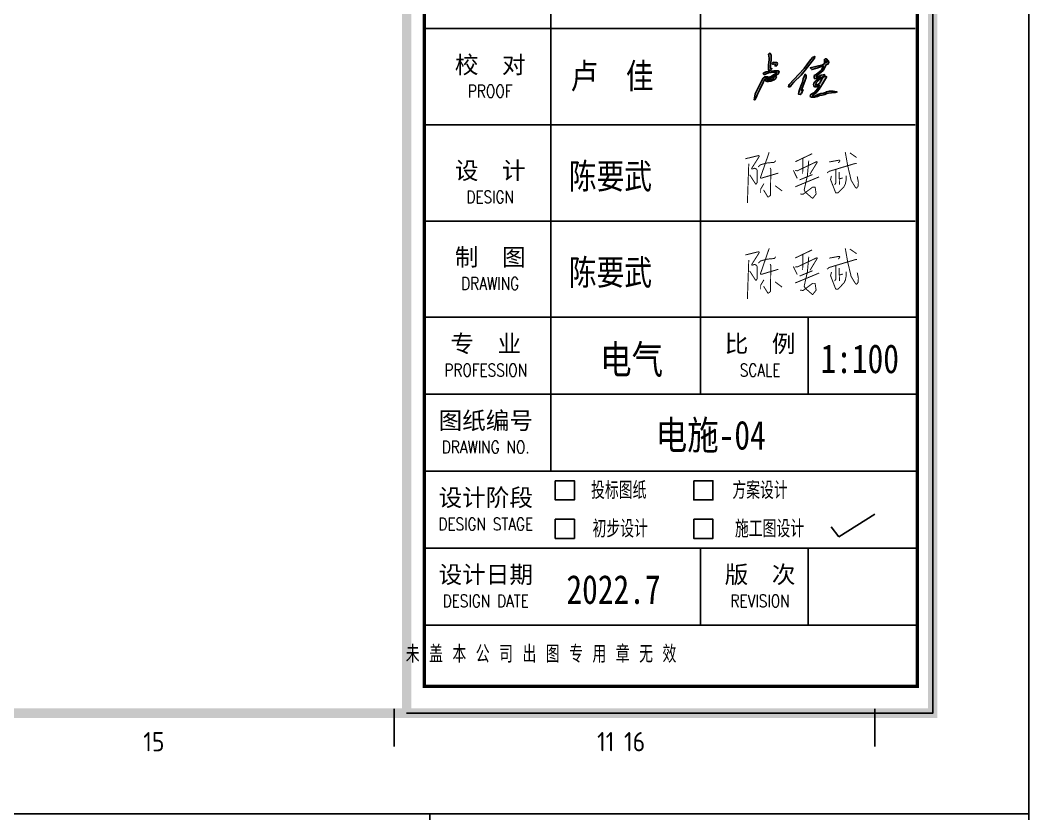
# Model space of a CAD drawing. Extents: x 815029915 to 815825525, y 579155098 to 579748855.
# Drawn here: x 815537287 to 815547777, y 579265284 to 579273535 of the extents above; entities that cross this region are included whole.
import ezdxf
from ezdxf.enums import TextEntityAlignment as Align

# ---------------------------------------------------------------- set-up
doc = ezdxf.new("R2010")
doc.units = 0
doc.header["$LTSCALE"] = 100
doc.header["$MEASUREMENT"] = 0
for name, color, linetype in [('PUB_TITLE', 4, 'Continuous'), ('TK', 7, 'Continuous'), ('ZG-图号', 2, 'Continuous'), ('zm', 1, 'Continuous')]:
    doc.layers.add(name, color=color, linetype=linetype)
doc.layers.add('平面看线', color=175, linetype='Continuous', lineweight=9)
doc.styles.add('-宋体', font='', dxfattribs={"width": 0.8})
doc.styles.add('CCIAD-图框(标题项)', font='')
doc.styles.add('ISOCP', font='isocp.shx', dxfattribs={"bigfont": 'gbcbig.shx'})
doc.styles.add('STYLE2', font='')
doc.styles.add('基本字体', font='simplex.shx', dxfattribs={"height": 180, "bigfont": 'hztxt.shx'})
doc.styles.get('-宋体').set_extended_font_data('SimSun')
doc.styles.get('CCIAD-图框(标题项)').set_extended_font_data('SimHei')
doc.styles.get('STYLE2').set_extended_font_data('SimHei')

# ---------------------------------------------------------------- blocks, each defined once
blk = doc.blocks.new('CCIAD-TK-A2-图签')
at = {"layer": 'TK'}
for p, q in [((544.27, 121.63), (544.27, 51.63)), ((559.86, 121.63), (559.86, 51.63)), ((531.12, 81.63), (582.19, 81.63)), ((531.12, 81.63), (582.19, 81.63)), ((531.12, 71.63), (582.19, 71.63)), ((531.12, 71.63), (582.19, 71.63)), ((531.12, 61.63), (582.19, 61.63)), ((531.12, 61.63), (582.19, 61.63)), ((582.19, 51.63), (531.12, 51.63)), ((531.12, 51.63), (582.19, 51.63)), ((531.12, 51.63), (582.19, 51.63)), ((531.32, 51.63), (582.39, 51.63)), ((533.32, 51.63), (582.39, 51.63)), ((544.27, 51.63), (544.27, 35.63)), ((559.86, 51.63), (559.86, 43.63)), ((571.05, 51.63), (571.05, 43.63)), ((531.32, 43.63), (582.39, 43.63)), ((533.32, 43.63), (582.39, 43.63)), ((531.32, 35.63), (582.39, 35.63)), ((533.32, 35.63), (582.39, 35.63)), ((533.32, 35.63), (582.39, 35.63)), ((533.32, 35.63), (582.39, 35.63)), ((533.32, 35.63), (582.39, 35.63)), ((531.32, 27.63), (582.39, 27.63)), ((533.32, 27.63), (582.39, 27.63)), ((559.86, 27.63), (559.86, 19.63)), ((571.05, 27.63), (571.05, 19.63)), ((531.32, 19.63), (582.39, 19.63)), ((533.32, 19.63), (573.32, 19.63))]:
    blk.add_line(p, q, dxfattribs=at)
at = {"layer": 'TK', "const_width": 1}
blk.add_lwpolyline([(529.29, 10.46), (529.29, 410)], dxfattribs=at)
at = {"layer": 'TK'}
blk.add_lwpolyline([(529.29, 10.46), (584, 10.46), (584, 410)], dxfattribs=at)
at = {"layer": 'TK', "const_width": 0.347}
blk.add_lwpolyline([(531.12, 185.4), (582.39, 185.4), (582.39, 13.25), (531.12, 13.25)], close=True, dxfattribs=at)
at = {"layer": 'TK'}
for points in [[(544.74, 34.63), (546.74, 34.63), (546.74, 32.63), (544.74, 32.63)], [(559.15, 34.63), (561.15, 34.63), (561.15, 32.63), (559.15, 32.63)], [(544.74, 30.63), (546.74, 30.63), (546.74, 28.63), (544.74, 28.63)], [(559.15, 30.63), (561.15, 30.63), (561.15, 28.63), (559.15, 28.63)]]:
    blk.add_lwpolyline(points, close=True, dxfattribs=at)
at = {"layer": 'TK', "style": '基本字体', "width": 0.8}
for s, p in [('投标图纸', (551.35, 33.63)), ('方案设计  ', (567.03, 33.63)), ('初步设计', (551.5, 29.63)), ('施工图设计', (567.03, 29.63))]:
    blk.add_text(s, height=1.8, dxfattribs=at).set_placement(p, align=Align.MIDDLE_CENTER)
blk.add_text('未 盖 本 公 司 出 图 专 用 章 无 效', height=1.8, dxfattribs=at).set_placement((557.34, 16.61), align=Align.MIDDLE_RIGHT)
at = {"layer": 'TK', "char_height": 1.8, "attachment_point": 5, "style": '基本字体'}
for s, insert, width in [('{\\fSimHei|b0|i0|c134|p49;校  对\\H1.167x;\\P\\Fsimplex,hztxt|c134;\\H0.6189x;\\W0.8;PROOF }', (537.98, 76.63), 11.6), ('{\\fSimHei|b0|i0|c134|p49;设  计\\H1.167x;\\P\\Fsimplex,hztxt|c134;\\H0.6189x;\\W0.8;DESIGN }', (537.98, 65.63), 11.6), ('{\\fSimHei|b0|i0|c134|p49;制  图\\H1.167x;\\P\\Fsimplex,hztxt|c134;\\H0.6189x;\\W0.8;DRAWING\\H1.3846x; }', (537.98, 56.63), 11.6), ('{\\fSimHei|b0|i0|c134|p49;专  业\\W0.8;\\P\\Fsimplex,hztxt|c134;\\H0.7222x;PROFESSION\\H1.3847x;  }', (537.52, 47.63), 11.6), ('{\\fSimHei|b0|i0|c134|p49;比  例\\W0.8;\\P\\Fsimplex,hztxt|c134;\\H0.7222x;SCALE }', (566.05, 47.63), 10), ('{\\fSimHei|b0|i0|c134|p49;图纸编号\\W0.8; \\P\\Fsimplex,hztxt|c134;\\H0.7222x;DRAWING NO.\\H1.3847x; }', (537.52, 39.63), 11.6), ('{\\fSimHei|b0|i0|c134|p49;设计阶段\\W0.8;\\P\\Fsimplex,hztxt|c134;\\H0.7222x;DESIGN STAGE}', (537.52, 31.63), 11.6), ('{\\fSimHei|b0|i0|c134|p49;设计日期\\fKaiTi_GB2312|b0|i0|c134|p49;\\H1.167x;\\P\\Fsimplex,hztxt|c134;\\H0.619x;\\W0.8;DESIGN DATE }', (537.52, 23.63), 11.6), ('{\\fSimHei|b0|i0|c134|p49;版  次\\Fsimplex,hztxt|c134;\\H0.7222x;\\W0.8;REVISION}', (566.05, 23.63), 10)]:
    blk.add_mtext(s, dxfattribs=dict(at, insert=insert, width=width))
blk = doc.blocks.new('gadad23a')
at = {"layer": '平面看线', "const_width": 100}
for points in [[(131775, 116553), (130868, 113925, 0.557185), (130922, 113859), (131024, 113872), (132727, 114378)], [(139687, 116566), (139940, 115144), (140298, 113636, 0.0775412), (140304, 113622), (140692, 112978), (140816, 112838, 0.4800019), (140894, 112842), (141024, 113023, 0.1478168), (141034, 113050), (141049, 113447, 0.0599099), (141048, 113459), (140933, 114030)], [(129300, 115871), (130634, 116195, -0.1501237), (130663, 116193), (130711, 116175, -0.4769308), (130735, 116101), (129958, 114882, 0.703116), (130016, 114807), (130242, 114881, -0.1919007), (130279, 114878), (130443, 114800, -0.1668975), (130467, 114777), (130516, 114678, -0.1165205), (130522, 114655), (130522, 113410, -0.1346773), (130515, 113384), (130441, 113260, -0.556571), (130356, 113258), (129742, 114206)], [(130637, 115013), (130859, 115235, -0.129081), (130881, 115248), (131523, 115427), (132286, 115499, 0.1942363), (132319, 115516), (132460, 115681)], [(134479, 114648), (134686, 114623, 0.1412884), (134714, 114627), (136699, 115567, -0.745112), (136763, 115496), (136015, 114271)], [(137796, 114387), (137992, 114555, -0.1045325), (138010, 114565), (140768, 115393, -0.0730404), (140783, 115395), (140909, 115395)], [(138021, 115539), (139052, 115724, -0.4671351), (139111, 115675), (139111, 115641, -0.1600729), (139101, 115611), (138969, 115432)], [(131867, 114919), (131936, 114795, -0.1312243), (131942, 114770), (131913, 112094, -0.229929), (131893, 112055), (131700, 111906, -0.4442535), (131627, 111919), (131191, 112623)], [(138698, 114771), (138706, 113365, -0.1495875), (138697, 113337), (138577, 113157)], [(131225, 113282), (130897, 112730, 0.1348415), (130890, 112705), (130890, 112304)], [(135747, 114110), (135417, 112637, 0.1771644), (135421, 112603), (135517, 112420, 0.0932578), (135528, 112406), (136253, 111773, 0.4326837), (136325, 111780), (136642, 112193, 0.2022758), (136652, 112231), (136559, 112877, 0.3728163), (136509, 112920), (136309, 112920, 0.1620353), (136279, 112910), (135311, 112185, -0.1990793), (135274, 112176), (134997, 112216)], [(138254, 114091), (138160, 113731, 0.1568592), (138162, 113700), (138682, 112354, 0.3099536), (138729, 112322), (138920, 112322, 0.2045327), (138956, 112337), (139554, 112962, 0.0790878), (139563, 112975), (139695, 113250, 0.0646602), (139699, 113262), (139787, 113719, 0.0485105), (139788, 113729), (139786, 114121)]]:
    blk.add_lwpolyline(points, format="xyb", dxfattribs=at)
for points in [[(134496, 115562), (136247, 116397)], [(140164, 116488), (140870, 115997)], [(129652, 115349), (129508, 111282)], [(135290, 115941), (135254, 114307)], [(135890, 115676), (135747, 114110)], [(134283, 114674), (134692, 113831)], [(139055, 114503), (139079, 113173)], [(134480, 112953), (136969, 113988)], [(134932, 113672), (136284, 114227)], [(139069, 113773), (139433, 113888)], [(132390, 113071), (133122, 112524)]]:
    blk.add_lwpolyline(points, dxfattribs=at)
blk = doc.blocks.new('l')
at = {"layer": 'TK'}
blk.add_lwpolyline([(815463677, 579451444), (815463677, 579409444), (815547777, 579409444), (815547777, 579451444)], close=True, dxfattribs=at)

msp = doc.modelspace()

# ---------------------------------------------------------------- hatches: boundary and pattern name
h = msp.add_hatch(color=256)
h.paths.add_polyline_path([(815545164.7, 579273085.4), (815545156.9, 579273093.8), (815545117.5, 579273097), (815545112, 579273085.7), (815545113.3, 579273076.3), (815545122.7, 579273077.6), (815545140.8, 579273079.9), (815545138.8, 579273066.9), (815545138.8, 579273058.9), (815545156, 579273061.1), (815545161.5, 579273072.4)])
h.paths.add_polyline_path([(815545104.7, 579273030.1), (815545089.9, 579273036.7), (815545089.9, 579273055.6), (815545098.1, 579273123.2), (815545098.1, 579273170.1), (815545086.6, 579273191.5), (815545069.3, 579273181.6), (815545075.9, 579273141.3), (815545075.9, 579273120.7), (815545070.1, 579273068.8), (815545070.1, 579273050.7), (815545070.1, 579273030.1), (815545070.1, 579273013.6), (815545095.7, 579273018.6)])
h.paths.add_polyline_path([(815545181.8, 579273001.3), (815545168.9, 579273009.1), (815545154.4, 579273009.1), (815545125.3, 579273009.1), (815545083.3, 579273003.9), (815545047, 579272996.1), (815545020.6, 579272986.3), (815545014.4, 579272977.5), (815545022.1, 579272969.7), (815545032, 579272969.7), (815545047, 579272976.5), (815545070.9, 579272986.8), (815545098.4, 579272989.4), (815545147.6, 579272995.6), (815545159.5, 579272992), (815545149.7, 579272980.6), (815545131.5, 579272971.8), (815545096.3, 579272949), (815545071.4, 579272940.7), (815545046, 579272924.6), (815545033, 579272911.7), (815545039.8, 579272902.9), (815545054.3, 579272896.7), (815545069.3, 579272896.7), (815545092.3, 579272901.3), (815545109.8, 579272908.1), (815545128.4, 579272915.3), (815545141.9, 579272925.2), (815545150.7, 579272938.1), (815545152.8, 579272946.4), (815545144.8, 579272957.6), (815545138.3, 579272951.6), (815545129.6, 579272943.6), (815545125.3, 579272938.1), (815545116, 579272926.2), (815545098.9, 579272917.9), (815545081.8, 579272914.3), (815545061.5, 579272914.3), (815545054.8, 579272914.3), (815545059, 579272920), (815545081.8, 579272929.3), (815545101, 579272940.2), (815545117, 579272950), (815545139, 579272959.1), (815545152.3, 579272966.6), (815545172.6, 579272978.2), (815545177.7, 579272991)])
h.paths.add_polyline_path([(815545061.3, 579272939.6), (815545061.3, 579272946.5), (815545055.3, 579272945.3), (815545032.5, 579272945.8), (815545014.8, 579272930.3), (815544997.7, 579272902.3), (815544952.3, 579272810), (815544931.7, 579272768.1), (815544924.1, 579272724.7), (815544920.7, 579272705.3), (815544932.4, 579272710.6), (815544942.3, 579272732.1), (815544957, 579272763.8), (815544980.4, 579272814.5), (815545013.1, 579272885.3), (815545028, 579272916.2), (815545038.8, 579272927)])
h.paths.add_polyline_path([(815545452.6, 579273013.9), (815545549.4, 579273140.7), (815545551.1, 579273157.4), (815545527.7, 579273148.2), (815545495.1, 579273108.2), (815545439.2, 579273033.9), (815545385.8, 579272973), (815545284, 579272867.1), (815545277.3, 579272843), (815545294, 579272843), (815545309, 579272861.3), (815545332.4, 579272889.6), (815545408.3, 579272964.7)])
h.paths.add_polyline_path([(815545459.8, 579272938.3), (815545459.8, 579272959.8), (815545452.5, 579272971.8), (815545444.7, 579272956.6), (815545429.5, 579272925.7), (815545423.2, 579272891.7), (815545407.5, 579272849.2), (815545393.1, 579272810.5), (815545386.5, 579272786.9), (815545380.8, 579272766.6), (815545400.7, 579272760.7), (815545411.7, 579272771.2), (815545420.6, 579272791.1), (815545431.6, 579272810), (815545414.3, 579272801.1), (815545412.2, 579272812.1), (815545425.8, 579272845.6), (815545449.4, 579272910)])
h.paths.add_polyline_path([(815545695.6, 579273093.9), (815545693.5, 579273110.7), (815545685, 579273121.8), (815545669.3, 579273132.3), (815545658.2, 579273132.3), (815545650.8, 579273127.1), (815545650.8, 579273108.6), (815545650.8, 579273089.2), (815545644, 579273077.6), (815545623.2, 579273066.5), (815545590.8, 579273058.7), (815545548.1, 579273048.3), (815545518.7, 579273043.3), (815545503.2, 579273040.6), (815545513.8, 579273027.9), (815545519.1, 579273021.6), (815545571.4, 579273034.8), (815545638.5, 579273058.6), (815545638.5, 579273051.7), (815545619.5, 579273016.3), (815545568.2, 579272971.9), (815545560.3, 579272966.6), (815545544.9, 579272958.7), (815545544.9, 579272950.8), (815545544.9, 579272930.5), (815545551.3, 579272925.8), (815545573.5, 579272927.9), (815545592.5, 579272935.3), (815545617.4, 579272941.1), (815545603.1, 579272931), (815545588.3, 579272925.2), (815545570.8, 579272912), (815545553.4, 579272895.7), (815545541.2, 579272878.7), (815545538, 579272865.4), (815545542.8, 579272853.4), (815545547.1, 579272842.8), (815545565, 579272842.8), (815545577.7, 579272847.6), (815545596.8, 579272858.7), (815545588.3, 579272838.6), (815545578.3, 579272819.7), (815545560.8, 579272798.5), (815545548.6, 579272783.7), (815545520.6, 579272769.4), (815545507.4, 579272759.4), (815545504.8, 579272741.4), (815545518.5, 579272734.5), (815545551.8, 579272734.5), (815545578.8, 579272741.4), (815545600.5, 579272750), (815545627.9, 579272756.7), (815545654.5, 579272763.2), (815545677.6, 579272771), (815545692.9, 579272776.1), (815545724.7, 579272779.4), (815545750.1, 579272782.1), (815545762.2, 579272782.1), (815545783.9, 579272788.4), (815545780.2, 579272791.1), (815545743.7, 579272796.3), (815545699.3, 579272796.3), (815545672.3, 579272791.1), (815545661.2, 579272783.7), (815545640.6, 579272775.7), (815545614.7, 579272772), (815545584.1, 579272760.4), (815545557.6, 579272749.3), (815545531.4, 579272746.2), (815545531.4, 579272755.3), (815545545.5, 579272765.2), (815545561.9, 579272776.7), (815545574.5, 579272791.6), (815545595.7, 579272816.4), (815545614.7, 579272846.8), (815545631.8, 579272874.1), (815545642.5, 579272891.2), (815545664, 579272925.5), (815545670.3, 579272937), (815545674, 579272946), (815545663.4, 579272952.3), (815545646.6, 579272945.4), (815545627.3, 579272926.8), (815545616.3, 579272907.3), (815545606.1, 579272889.2), (815545599.2, 579272877.1), (815545577.6, 579272862.9), (815545561.3, 579272858.7), (815545561.3, 579272867.1), (815545566.6, 579272883.9), (815545584, 579272901.3), (815545599.8, 579272917), (815545615, 579272927.6), (815545623.8, 579272939.2), (815545640.8, 579272950.8), (815545653.9, 579272959.8), (815545653.9, 579272969.2), (815545636.6, 579272966.1), (815545618.7, 579272962.9), (815545597.9, 579272951.9), (815545580.3, 579272947.2), (815545566.6, 579272943.5), (815545566.6, 579272946.6), (815545578.8, 579272964.6), (815545598.6, 579272980.6), (815545616.6, 579272995), (815545639.2, 579273013.2), (815545648, 579273029.8), (815545660.3, 579273052.9), (815545669.3, 579273069.7), (815545687.1, 579273077.1)])
h.paths.add_polyline_path([(815545668.7, 579273089.8), (815545663.4, 579273094.8), (815545668.4, 579273114), (815545676.3, 579273111.6), (815545681, 579273105)], flags=16)

# ---------------------------------------------------------------- linework, layer by layer
for points in [[(815545069.3, 579273181.6), (815545075.9, 579273141.3), (815545075.9, 579273120.7), (815545070.1, 579273068.8), (815545070.1, 579273050.7), (815545070.1, 579273030.1), (815545070.1, 579273013.6), (815545095.7, 579273018.6), (815545104.7, 579273030.1), (815545089.9, 579273036.7), (815545089.9, 579273055.6), (815545098.1, 579273123.2), (815545098.1, 579273170.1), (815545086.6, 579273191.5)], [(815545117.5, 579273097), (815545156.9, 579273093.8), (815545164.7, 579273085.4), (815545161.5, 579273072.4), (815545156, 579273061.1), (815545138.8, 579273058.9), (815545138.8, 579273066.9), (815545140.8, 579273079.9), (815545122.7, 579273077.6), (815545113.3, 579273076.3), (815545112, 579273085.7)], [(815545549.4, 579273140.7), (815545452.6, 579273013.9), (815545408.3, 579272964.7), (815545332.4, 579272889.6), (815545309, 579272861.3), (815545294, 579272843), (815545277.3, 579272843), (815545284, 579272867.1), (815545385.8, 579272973), (815545439.2, 579273033.9), (815545495.1, 579273108.2), (815545527.7, 579273148.2), (815545551.1, 579273157.4)], [(815545518.7, 579273043.3), (815545548.1, 579273048.3), (815545590.8, 579273058.7), (815545623.2, 579273066.5), (815545644, 579273077.6), (815545650.8, 579273089.2), (815545650.8, 579273108.6), (815545650.8, 579273127.1), (815545658.2, 579273132.3), (815545669.3, 579273132.3), (815545685, 579273121.8), (815545693.5, 579273110.7), (815545695.6, 579273093.9), (815545687.1, 579273077.1), (815545669.3, 579273069.7), (815545660.3, 579273052.9), (815545648, 579273029.8), (815545639.2, 579273013.2), (815545616.6, 579272995), (815545598.6, 579272980.6), (815545578.8, 579272964.6), (815545566.6, 579272946.6), (815545566.6, 579272943.5), (815545580.3, 579272947.2), (815545597.9, 579272951.9), (815545618.7, 579272962.9), (815545636.6, 579272966.1), (815545653.9, 579272969.2), (815545653.9, 579272959.8), (815545640.8, 579272950.8), (815545623.8, 579272939.2), (815545615, 579272927.6), (815545599.8, 579272917), (815545584, 579272901.3), (815545566.6, 579272883.9), (815545561.3, 579272867.1), (815545561.3, 579272858.7), (815545577.6, 579272862.9), (815545599.2, 579272877.1), (815545606.1, 579272889.2), (815545616.3, 579272907.3), (815545627.3, 579272926.8), (815545646.6, 579272945.4), (815545663.4, 579272952.3), (815545674, 579272946), (815545670.3, 579272937), (815545664, 579272925.5), (815545642.5, 579272891.2), (815545631.8, 579272874.1), (815545614.7, 579272846.8), (815545595.7, 579272816.4), (815545574.5, 579272791.6), (815545561.9, 579272776.7), (815545545.5, 579272765.2), (815545531.4, 579272755.3), (815545531.4, 579272746.2), (815545557.6, 579272749.3), (815545584.1, 579272760.4), (815545614.7, 579272772), (815545640.6, 579272775.7), (815545661.2, 579272783.7), (815545672.3, 579272791.1), (815545699.3, 579272796.3), (815545743.7, 579272796.3), (815545780.2, 579272791.1), (815545783.9, 579272788.4), (815545762.2, 579272782.1), (815545750.1, 579272782.1), (815545724.7, 579272779.4), (815545692.9, 579272776.1), (815545677.6, 579272771), (815545654.5, 579272763.2), (815545627.9, 579272756.7), (815545600.5, 579272750), (815545578.8, 579272741.4), (815545551.8, 579272734.5), (815545518.5, 579272734.5), (815545504.8, 579272741.4), (815545507.4, 579272759.4), (815545520.6, 579272769.4), (815545548.6, 579272783.7), (815545560.8, 579272798.5), (815545578.3, 579272819.7), (815545588.3, 579272838.6), (815545596.8, 579272858.7), (815545577.7, 579272847.6), (815545565, 579272842.8), (815545547.1, 579272842.8), (815545542.8, 579272853.4), (815545538, 579272865.4), (815545541.2, 579272878.7), (815545553.4, 579272895.7), (815545570.8, 579272912), (815545588.3, 579272925.2), (815545603.1, 579272931), (815545617.4, 579272941.1), (815545592.5, 579272935.3), (815545573.5, 579272927.9), (815545551.3, 579272925.8), (815545544.9, 579272930.5), (815545544.9, 579272950.8), (815545544.9, 579272958.7), (815545560.3, 579272966.6), (815545568.2, 579272971.9), (815545619.5, 579273016.3), (815545638.5, 579273051.7), (815545638.5, 579273058.6), (815545571.4, 579273034.8), (815545519.1, 579273021.6), (815545513.8, 579273027.9), (815545503.2, 579273040.6)], [(815545668.4, 579273114), (815545663.4, 579273094.8), (815545668.7, 579273089.8), (815545681, 579273105), (815545676.3, 579273111.6)], [(815545020.6, 579272986.3), (815545047, 579272996.1), (815545083.3, 579273003.9), (815545125.3, 579273009.1), (815545154.4, 579273009.1), (815545168.9, 579273009.1), (815545181.8, 579273001.3), (815545177.7, 579272991), (815545172.6, 579272978.2), (815545152.3, 579272966.6), (815545139, 579272959.1), (815545117, 579272950), (815545101, 579272940.2), (815545081.8, 579272929.3), (815545059, 579272920), (815545054.8, 579272914.3), (815545061.5, 579272914.3), (815545081.8, 579272914.3), (815545098.9, 579272917.9), (815545116, 579272926.2), (815545125.3, 579272938.1), (815545129.6, 579272943.6), (815545138.3, 579272951.6), (815545144.8, 579272957.6), (815545152.8, 579272946.4), (815545150.7, 579272938.1), (815545141.9, 579272925.2), (815545128.4, 579272915.3), (815545109.8, 579272908.1), (815545092.3, 579272901.3), (815545069.3, 579272896.7), (815545054.3, 579272896.7), (815545039.8, 579272902.9), (815545033, 579272911.7), (815545046, 579272924.6), (815545071.4, 579272940.7), (815545096.3, 579272949), (815545131.5, 579272971.8), (815545149.7, 579272980.6), (815545159.5, 579272992), (815545147.6, 579272995.6), (815545098.4, 579272989.4), (815545070.9, 579272986.8), (815545047, 579272976.5), (815545032, 579272969.7), (815545022.1, 579272969.7), (815545014.4, 579272977.5)], [(815545055.3, 579272945.3), (815545032.5, 579272945.8), (815545014.8, 579272930.3), (815544997.7, 579272902.3), (815544952.3, 579272810), (815544931.7, 579272768.1), (815544924.1, 579272724.7), (815544920.7, 579272705.3), (815544932.4, 579272710.6), (815544942.3, 579272732.1), (815544957, 579272763.8), (815544980.4, 579272814.5), (815545013.1, 579272885.3), (815545028, 579272916.2), (815545038.8, 579272927), (815545061.3, 579272939.6), (815545061.3, 579272946.5)], [(815545444.7, 579272956.6), (815545429.5, 579272925.7), (815545423.2, 579272891.7), (815545407.5, 579272849.2), (815545393.1, 579272810.5), (815545386.5, 579272786.9), (815545380.8, 579272766.6), (815545400.7, 579272760.7), (815545411.7, 579272771.2), (815545420.6, 579272791.1), (815545431.6, 579272810), (815545414.3, 579272801.1), (815545412.2, 579272812.1), (815545425.8, 579272845.6), (815545449.4, 579272910), (815545459.8, 579272938.3), (815545459.8, 579272959.8), (815545452.5, 579272971.8)]]:
    msp.add_lwpolyline(points, close=True)
at = {"layer": 'TK'}
for p, q in [((815541177.3, 579266374.9), (815541177.3, 579265983.6)), ((815546177.3, 579266374.9), (815546177.3, 579265983.6))]:
    msp.add_line(p, q, dxfattribs=at)
msp.add_lwpolyline([(815463677.3, 579307283.6), (815463677.3, 579265283.6), (815547777.3, 579265283.6), (815547777.3, 579307283.6)], close=True, dxfattribs=at)
at = {"layer": 'TK', "const_width": 100}
msp.add_lwpolyline([(815466177.3, 579266329.2), (815466177.3, 579306283.6), (815546777.3, 579306283.6), (815546777.3, 579266329.2)], close=True, dxfattribs=at)
at = {"layer": 'zm'}
for p, q in [((815545800.5, 579268163.9), (815546175.1, 579268398.8)), ((815545719.8, 579268266.7), (815545800.5, 579268163.9))]:
    msp.add_line(p, q, dxfattribs=at)
at = {"layer": 'zm', "color": 1}
msp.add_lwpolyline([(815541546.3, 579259229.9), (815547777.3, 579259229.9), (815547777.3, 579265283.6), (815541546.3, 579265283.6)], close=True, dxfattribs=at)

# ---------------------------------------------------------------- block references
at = {"xscale": 0.1, "yscale": 0.1, "zscale": 0.1}
for p in [(815531899.4, 579260506.9), (815531899.4, 579259506.9)]:
    msp.add_blockref('gadad23a', p, dxfattribs=at)
at = {"layer": 'TK', "xscale": 100, "yscale": 100, "zscale": 100}
msp.add_blockref('CCIAD-TK-A2-图签', (815488377.3, 579265283.6), dxfattribs=at)
at = {"layer": 'zm', "color": 1}
msp.add_blockref('l', (0, -144160.9), dxfattribs=at)

# ---------------------------------------------------------------- texts
at = {"layer": 'PUB_TITLE', "style": 'CCIAD-图框(标题项)', "width": 0.8}
for s, p in [('卢  佳', (815543010.6, 579272822.9)), ('陈要武', (815542994.1, 579271780.7)), ('陈要武', (815542994.1, 579270780.7))]:
    msp.add_text(s, height=264, dxfattribs=at).set_placement(p)
at = {"layer": 'TK', "style": 'ISOCP'}
for s, p in [('15', (815538677.3, 579266033.6)), ('11', (815543377.3, 579266033.6)), ('16', (815543677.3, 579266033.6))]:
    msp.add_text(s, height=200, dxfattribs=at).set_placement(p, align=Align.MIDDLE)
at = {"layer": 'ZG-图号', "style": '-宋体', "width": 0.8}
msp.add_text('电施-04', height=300, dxfattribs=at).set_placement((815544469.2, 579269226.4), align=Align.MIDDLE)
at = {"layer": 'zm', "ltscale": 10, "style": 'STYLE2', "width": 0.8}
for s, p in [('电气', (815543645.8, 579270012.8)), ('1:100', (815546018.6, 579270012.8)), ('2022.7', (815543457.7, 579267614.1))]:
    msp.add_text(s, height=300, dxfattribs=at).set_placement(p, align=Align.MIDDLE)

doc.saveas('drawing.dxf')
